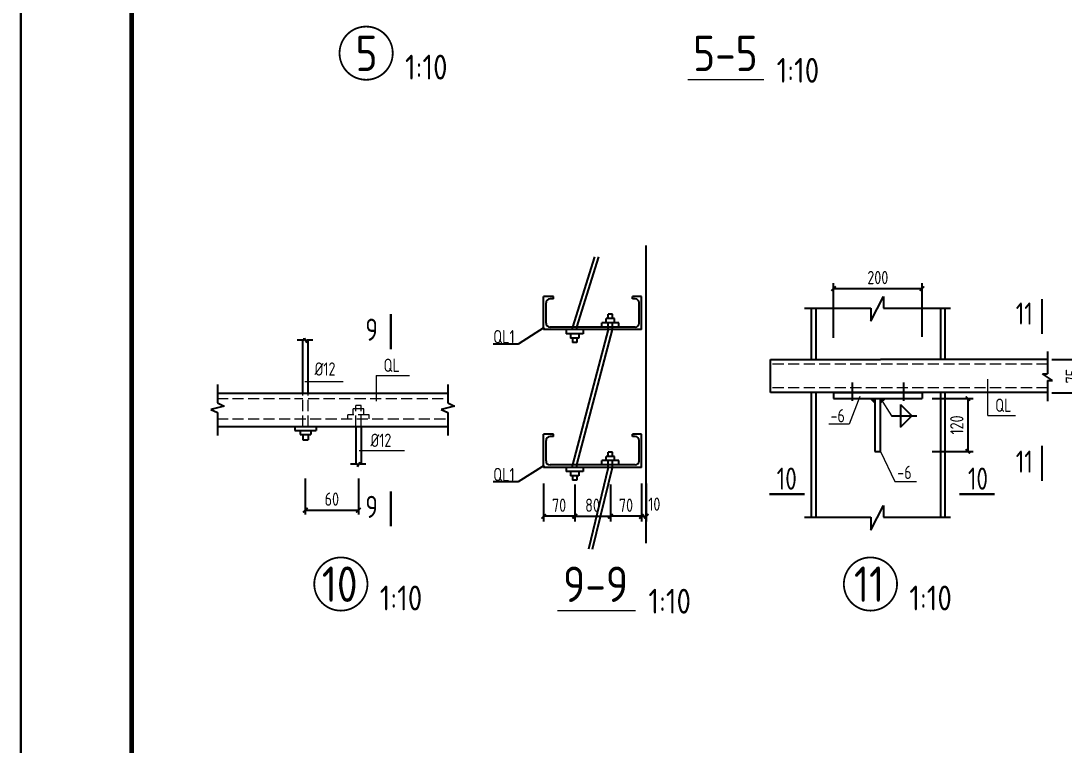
# Model space of a CAD drawing. Header units: millimetres. Extents: x 866561 to 877878, y 40199 to 44891.
# Drawn here: x 875070.3 to 875305.5, y 40414.9 to 40578.3 of the extents above; entities that cross this region are included whole.
import ezdxf

# ---------------------------------------------------------------- set-up
doc = ezdxf.new("R2010")
doc.units = ezdxf.units.MM
doc.header["$LTSCALE"] = 1000
doc.header["$MEASUREMENT"] = 0
doc.linetypes.add('DASH', pattern=[0.35, 0.25, -0.1])
for name, color, linetype, lineweight in [('1', 4, 'Continuous', 70), ('D3', 62, 'Continuous', 9), ('LZ', 64, 'Continuous', 9), ('数字', 3, 'Continuous', 9)]:
    doc.layers.add(name, color=color, linetype=linetype, lineweight=lineweight)
for name, color, linetype in [('D1', 112, 'Continuous'), ('D2', 6, 'Continuous'), ('DIM', 7, 'Continuous'), ('GJ', 6, 'Continuous'), ('PUB_DIM', 3, 'Continuous'), ('THIN', 7, 'Continuous'), ('文字', 7, 'Continuous'), ('桩', 6, 'Continuous')]:
    doc.layers.add(name, color=color, linetype=linetype)
doc.styles.add('GBHZ', font='gbenor.shx', dxfattribs={"width": 0.9, "bigfont": 'gbcbig.shx'})
doc.dimstyles.new('100', dxfattribs={"dimscale": 0, "dimtxt": 3, "dimasz": 0.01, "dimexe": 1, "dimexo": 2, "dimgap": 1, "dimtad": 1, "dimdec": 0, "dimlfac": 100, "dimdsep": 46, "dimtxsty": 'GBHZ', "dimblk": 'JT', "dimcen": -2.5, "dimclrd": 7, "dimclre": 7, "dimclrt": 7, "dimadec": 0, "dimazin": 0, "dimtfac": 1, "dimtdec": 0, "dimtix": 1, "dimtmove": 2, "dimatfit": 3, "dimldrblk": 'JT', "dimfxl": 0, "dimtolj": 1, "dimlwd": -1, "dimlwe": -1, "dimarcsym": 0})
doc.dimstyles.new('Y10', dxfattribs={"dimscale": 0, "dimtxt": 3, "dimasz": 0.01, "dimexe": 1.2, "dimexo": 1, "dimgap": 1, "dimtad": 1, "dimdec": 0, "dimlfac": 10, "dimzin": 0, "dimdsep": 46, "dimtxsty": 'GBHZ', "dimblk1": 'DX', "dimblk2": 'DX', "dimsah": 1, "dimcen": 0.09, "dimdle": 1, "dimadec": 0, "dimazin": 0, "dimtfac": 1, "dimtdec": 0, "dimtix": 1, "dimtmove": 2, "dimatfit": 3, "dimldrblk": 'DX', "dimfxl": 0, "dimtolj": 1, "dimtzin": 0, "dimarcsym": 0})

# ---------------------------------------------------------------- blocks, each defined once
blk = doc.blocks.new('JT')
at = {"color": 3}
blk.add_line((-20, 0), (20, 0), dxfattribs=at)
at = {"color": 3, "const_width": 40}
blk.add_lwpolyline([(-53, -53), (53, 53)], dxfattribs=at)
blk = doc.blocks.new('*D890')
at = {"layer": 'Defpoints', "color": 0, "linetype": 'ByBlock', "transparency": 16777216}
for p in [(875134.4, 40477.05), (875146.4, 40477.05), (875146.4, 40467.87)]:
    blk.add_point(p, dxfattribs=at)
at = {"layer": 'DIM', "color": 7, "linetype": 'ByBlock', "transparency": 16777216}
for p, q in [((875134.4, 40475.05), (875134.4, 40466.87)), ((875146.4, 40475.05), (875146.4, 40466.87)), ((875134.41, 40467.87), (875146.39, 40467.87))]:
    blk.add_line(p, q, dxfattribs=at)
at = {"layer": 'DIM', "color": 7, "linetype": 'ByBlock', "transparency": 16777216, "xscale": 0.01, "yscale": 0.01, "zscale": 0.01, "rotation": 180}
blk.add_blockref('JT', (875134.4, 40467.87), dxfattribs=at)
at = {"layer": 'DIM', "color": 7, "linetype": 'ByBlock', "transparency": 16777216, "xscale": 0.01, "yscale": 0.01, "zscale": 0.01}
blk.add_blockref('JT', (875146.4, 40467.87), dxfattribs=at)
at = {"layer": 'DIM', "color": 7, "linetype": 'ByBlock', "transparency": 16777216, "insert": (875140.4, 40470.37), "char_height": 3, "attachment_point": 5, "style": 'GBHZ'}
blk.add_mtext('\\A1;60', dxfattribs=at)
blk = doc.blocks.new('DX')
at = {"color": 0, "linetype": 'ByBlock', "const_width": 40}
blk.add_lwpolyline([(-54, -51), (46, 49)], dxfattribs=at)
blk = doc.blocks.new('*D899')
at = {"layer": 'Defpoints', "color": 0, "linetype": 'ByBlock', "transparency": 16777216}
for p in [(875273.53, 40517.85), (875253.53, 40505.73), (875273.53, 40505.95)]:
    blk.add_point(p, dxfattribs=at)
at = {"layer": 'DIM', "color": 0, "linetype": 'ByBlock', "lineweight": -2, "transparency": 16777216}
for p, q in [((875253.53, 40506.73), (875253.53, 40519.05)), ((875273.53, 40506.95), (875273.53, 40519.05)), ((875253.54, 40517.85), (875273.52, 40517.85))]:
    blk.add_line(p, q, dxfattribs=at)
at = {"layer": 'DIM', "color": 0, "linetype": 'ByBlock', "lineweight": -2, "transparency": 16777216, "xscale": 0.01, "yscale": 0.01, "zscale": 0.01, "rotation": 180}
blk.add_blockref('DX', (875253.53, 40517.85), dxfattribs=at)
at = {"layer": 'DIM', "color": 0, "linetype": 'ByBlock', "lineweight": -2, "transparency": 16777216, "xscale": 0.01, "yscale": 0.01, "zscale": 0.01}
blk.add_blockref('DX', (875273.53, 40517.85), dxfattribs=at)
at = {"layer": 'DIM', "color": 0, "linetype": 'ByBlock', "transparency": 16777216, "insert": (875263.53, 40520.35), "char_height": 3, "attachment_point": 5, "style": 'GBHZ'}
blk.add_mtext('\\A1;200', dxfattribs=at)
blk = doc.blocks.new('*D900')
at = {"layer": 'Defpoints', "color": 0, "linetype": 'ByBlock', "transparency": 16777216}
for p in [(875274.79, 40493.1), (875274.79, 40481.1), (875283.84, 40481.1)]:
    blk.add_point(p, dxfattribs=at)
at = {"layer": 'DIM', "color": 0, "linetype": 'ByBlock', "lineweight": -2, "transparency": 16777216}
for p, q in [((875275.79, 40493.1), (875285.04, 40493.1)), ((875283.84, 40493.09), (875283.84, 40481.11)), ((875275.79, 40481.1), (875285.04, 40481.1))]:
    blk.add_line(p, q, dxfattribs=at)
at = {"layer": 'DIM', "color": 0, "linetype": 'ByBlock', "lineweight": -2, "transparency": 16777216, "xscale": 0.01, "yscale": 0.01, "zscale": 0.01}
for p, rotation in [((875283.84, 40493.1), 90), ((875283.84, 40481.1), 270)]:
    blk.add_blockref('DX', p, dxfattribs=dict(at, rotation=rotation))
at = {"layer": 'DIM', "color": 0, "linetype": 'ByBlock', "transparency": 16777216, "insert": (875281.34, 40487.1), "char_height": 3, "attachment_point": 5, "rotation": 90, "style": 'GBHZ'}
blk.add_mtext('\\A1;120', dxfattribs=at)
blk = doc.blocks.new('*D901')
at = {"layer": 'Defpoints', "color": 0, "linetype": 'ByBlock', "transparency": 16777216}
for p in [(875301.81, 40501.88), (875301.81, 40494.38), (875309.91, 40494.38)]:
    blk.add_point(p, dxfattribs=at)
at = {"layer": 'DIM', "color": 0, "linetype": 'ByBlock', "lineweight": -2, "transparency": 16777216}
for p, q in [((875302.81, 40501.88), (875311.11, 40501.88)), ((875309.91, 40501.87), (875309.91, 40494.39)), ((875302.81, 40494.38), (875311.11, 40494.38))]:
    blk.add_line(p, q, dxfattribs=at)
at = {"layer": 'DIM', "color": 0, "linetype": 'ByBlock', "lineweight": -2, "transparency": 16777216, "xscale": 0.01, "yscale": 0.01, "zscale": 0.01}
for p, rotation in [((875309.91, 40501.88), 90), ((875309.91, 40494.38), 270)]:
    blk.add_blockref('DX', p, dxfattribs=dict(at, rotation=rotation))
at = {"layer": 'DIM', "color": 0, "linetype": 'ByBlock', "transparency": 16777216, "insert": (875307.41, 40498.13), "char_height": 3, "attachment_point": 5, "rotation": 90, "style": 'GBHZ'}
blk.add_mtext('\\A1;75', dxfattribs=at)
blk = doc.blocks.new('*D951')
at = {"layer": 'Defpoints', "color": 0, "linetype": 'ByBlock', "transparency": 16777216}
for p in [(875203.21, 40474.64), (875210.26, 40474.88), (875203.21, 40466.49)]:
    blk.add_point(p, dxfattribs=at)
at = {"layer": 'DIM', "color": 0, "linetype": 'ByBlock', "lineweight": -2, "transparency": 16777216}
for p, q in [((875203.21, 40473.64), (875203.21, 40465.29)), ((875210.26, 40473.88), (875210.26, 40465.29)), ((875210.25, 40466.49), (875203.22, 40466.49))]:
    blk.add_line(p, q, dxfattribs=at)
at = {"layer": 'DIM', "color": 0, "linetype": 'ByBlock', "lineweight": -2, "transparency": 16777216, "xscale": 0.01, "yscale": 0.01, "zscale": 0.01, "rotation": 180}
blk.add_blockref('DX', (875203.21, 40466.49), dxfattribs=at)
at = {"layer": 'DIM', "color": 0, "linetype": 'ByBlock', "lineweight": -2, "transparency": 16777216, "xscale": 0.01, "yscale": 0.01, "zscale": 0.01}
blk.add_blockref('DX', (875210.26, 40466.49), dxfattribs=at)
at = {"layer": 'DIM', "color": 0, "linetype": 'ByBlock', "transparency": 16777216, "insert": (875206.74, 40468.99), "char_height": 3, "attachment_point": 5, "style": 'GBHZ'}
blk.add_mtext('\\A1;70', dxfattribs=at)
blk = doc.blocks.new('*D952')
at = {"layer": 'Defpoints', "color": 0, "linetype": 'ByBlock', "transparency": 16777216}
for p in [(875188.13, 40474.88), (875195.17, 40474.67), (875188.13, 40466.49)]:
    blk.add_point(p, dxfattribs=at)
at = {"layer": 'DIM', "color": 0, "linetype": 'ByBlock', "lineweight": -2, "transparency": 16777216}
for p, q in [((875188.13, 40473.88), (875188.13, 40465.29)), ((875195.17, 40473.67), (875195.17, 40465.29)), ((875195.16, 40466.49), (875188.14, 40466.49))]:
    blk.add_line(p, q, dxfattribs=at)
at = {"layer": 'DIM', "color": 0, "linetype": 'ByBlock', "lineweight": -2, "transparency": 16777216, "xscale": 0.01, "yscale": 0.01, "zscale": 0.01, "rotation": 180}
blk.add_blockref('DX', (875188.13, 40466.49), dxfattribs=at)
at = {"layer": 'DIM', "color": 0, "linetype": 'ByBlock', "lineweight": -2, "transparency": 16777216, "xscale": 0.01, "yscale": 0.01, "zscale": 0.01}
blk.add_blockref('DX', (875195.17, 40466.49), dxfattribs=at)
at = {"layer": 'DIM', "color": 0, "linetype": 'ByBlock', "transparency": 16777216, "insert": (875191.65, 40468.99), "char_height": 3, "attachment_point": 5, "style": 'GBHZ'}
blk.add_mtext('\\A1;70', dxfattribs=at)
blk = doc.blocks.new('*D953')
at = {"layer": 'Defpoints', "color": 0, "linetype": 'ByBlock', "transparency": 16777216}
for p in [(875210.26, 40474.88), (875211.26, 40474.88), (875211.26, 40466.49)]:
    blk.add_point(p, dxfattribs=at)
at = {"layer": 'DIM', "color": 0, "linetype": 'ByBlock', "lineweight": -2, "transparency": 16777216}
for p, q in [((875210.26, 40473.88), (875210.26, 40465.29)), ((875211.26, 40473.88), (875211.26, 40465.29)), ((875210.25, 40466.49), (875210.24, 40466.49)), ((875210.26, 40466.49), (875211.26, 40466.49)), ((875211.27, 40466.49), (875211.28, 40466.49))]:
    blk.add_line(p, q, dxfattribs=at)
at = {"layer": 'DIM', "color": 0, "linetype": 'ByBlock', "lineweight": -2, "transparency": 16777216, "xscale": 0.01, "yscale": 0.01, "zscale": 0.01}
blk.add_blockref('DX', (875210.26, 40466.49), dxfattribs=at)
at = {"layer": 'DIM', "color": 0, "linetype": 'ByBlock', "lineweight": -2, "transparency": 16777216, "xscale": 0.01, "yscale": 0.01, "zscale": 0.01, "rotation": 180}
blk.add_blockref('DX', (875211.26, 40466.49), dxfattribs=at)
at = {"layer": 'DIM', "color": 0, "linetype": 'ByBlock', "transparency": 16777216, "insert": (875213.12, 40469.23), "char_height": 3, "attachment_point": 5, "style": 'GBHZ'}
blk.add_mtext('\\A1;10', dxfattribs=at)
blk = doc.blocks.new('*D954')
at = {"layer": 'Defpoints', "color": 0, "linetype": 'ByBlock', "transparency": 16777216}
for p in [(875203.21, 40474.64), (875195.17, 40473.44), (875203.21, 40466.49)]:
    blk.add_point(p, dxfattribs=at)
at = {"layer": 'DIM', "color": 0, "linetype": 'ByBlock', "lineweight": -2, "transparency": 16777216}
for p, q in [((875195.17, 40472.44), (875195.17, 40465.29)), ((875203.21, 40473.64), (875203.21, 40465.29)), ((875195.18, 40466.49), (875203.2, 40466.49))]:
    blk.add_line(p, q, dxfattribs=at)
at = {"layer": 'DIM', "color": 0, "linetype": 'ByBlock', "lineweight": -2, "transparency": 16777216, "xscale": 0.01, "yscale": 0.01, "zscale": 0.01, "rotation": 180}
blk.add_blockref('DX', (875195.17, 40466.49), dxfattribs=at)
at = {"layer": 'DIM', "color": 0, "linetype": 'ByBlock', "lineweight": -2, "transparency": 16777216, "xscale": 0.01, "yscale": 0.01, "zscale": 0.01}
blk.add_blockref('DX', (875203.21, 40466.49), dxfattribs=at)
at = {"layer": 'DIM', "color": 0, "linetype": 'ByBlock', "transparency": 16777216, "insert": (875199.19, 40468.99), "char_height": 3, "attachment_point": 5, "style": 'GBHZ'}
blk.add_mtext('\\A1;80', dxfattribs=at)

msp = doc.modelspace()

# ---------------------------------------------------------------- linework, layer by layer
for p, q in [((875070.262, 40208.139), (875070.262, 40802.139)), ((875070.262, 40802.139), (875070.262, 40208.139))]:
    msp.add_line(p, q)
at = {"color": 251}
for p, q in [((875211.262, 40460.446), (875211.262, 40527.56)), ((875188.317, 40509.075, 1.667), (875182.44, 40505.321, -1.667)), ((875182.44, 40505.321, -1.667), (875176.753, 40505.321, -1.667)), ((875188.317, 40477.986, 1.667), (875182.44, 40474.232, -1.667)), ((875182.44, 40474.232, -1.667), (875176.753, 40474.232, -1.667))]:
    msp.add_line(p, q, dxfattribs=at)
at = {"color": 0, "const_width": 1}
msp.add_lwpolyline([(875901.262, 40218.139), (875095.262, 40218.139), (875095.262, 40792.139), (875901.262, 40792.139)], close=True, dxfattribs=at)
at = {"linetype": 'ByBlock', "ltscale": 0.5, "const_width": 0.4}
for points in [[(875142.13, 40570.97, 1), (875154.13, 40570.97, 1)], [(875136.43, 40451.208, 1), (875148.43, 40451.208, 1)], [(875255.869, 40451.208, 1), (875267.869, 40451.208, 1)]]:
    msp.add_lwpolyline(points, format="xyb", close=True, dxfattribs=at)
at = {"layer": '1', "color": 2, "const_width": 0.48}
for points in [[(875300.577, 40515.51), (875300.577, 40507.588)], [(875153.704, 40504.193), (875153.704, 40512.116)], [(875300.577, 40482.388), (875300.577, 40474.466)], [(875153.704, 40464.224), (875153.704, 40472.146)], [(875239.077, 40471.486), (875246.999, 40471.486)], [(875281.942, 40471.486), (875289.864, 40471.486)]]:
    msp.add_lwpolyline(points, dxfattribs=at)
at = {"layer": 'D1', "color": 251}
for p, q in [((875261.925, 40510.543), (875264.801, 40516.093)), ((875264.801, 40516.093), (875264.801, 40513.476)), ((875246.999, 40513.476), (875261.925, 40513.476)), ((875261.925, 40513.476), (875261.925, 40510.543)), ((875264.801, 40513.476), (875279.908, 40513.476)), ((875134.159, 40506.189), (875132.597, 40506.189)), ((875134.159, 40506.189), (875134.159, 40506.669)), ((875134.159, 40506.669), (875134.76, 40505.708)), ((875136.082, 40506.189), (875134.76, 40506.189)), ((875134.76, 40505.708), (875134.76, 40506.189)), ((875301.811, 40503.703), (875301.811, 40498.638)), ((875302.935, 40497.157), (875300.687, 40498.638)), ((875300.687, 40498.638), (875301.811, 40498.638)), ((875301.811, 40497.157), (875301.811, 40492.457)), ((875301.811, 40497.157), (875302.935, 40497.157)), ((875268.653, 40491.708), (875268.653, 40486.569)), ((875268.653, 40491.708), (875271.222, 40489.139)), ((875266.623, 40489.139), (875272.304, 40489.139)), ((875268.653, 40486.569), (875271.222, 40489.139)), ((875146.16, 40477.747), (875146.761, 40478.709)), ((875146.761, 40478.709), (875146.761, 40478.228)), ((875146.16, 40478.228), (875144.598, 40478.228)), ((875146.16, 40478.228), (875146.16, 40477.747)), ((875148.084, 40478.228), (875146.761, 40478.228)), ((875261.925, 40463.357), (875264.801, 40468.907)), ((875264.801, 40468.907), (875264.801, 40466.289)), ((875246.999, 40466.289), (875261.925, 40466.289)), ((875261.925, 40466.289), (875261.925, 40463.357)), ((875264.801, 40466.289), (875279.908, 40466.289))]:
    msp.add_line(p, q, dxfattribs=at)
at = {"layer": 'D2'}
for p, q in [((875199.623, 40525.03), (875194.693, 40509.173)), ((875195.655, 40509.173), (875200.585, 40525.03)), ((875190.389, 40516.108), (875188.128, 40516.108)), ((875188.128, 40508.61), (875188.128, 40516.108)), ((875188.698, 40510.075), (875188.698, 40514.643)), ((875190.389, 40515.545), (875189.6, 40515.545)), ((875190.389, 40515.545), (875190.389, 40516.108)), ((875210.262, 40516.108), (875208.208, 40516.108)), ((875208.208, 40515.545), (875208.208, 40516.108)), ((875208.797, 40515.545), (875208.208, 40515.545)), ((875209.698, 40510.075), (875209.698, 40514.643)), ((875210.262, 40508.61), (875210.262, 40516.108)), ((875203.695, 40512.057), (875202.733, 40512.056)), ((875202.733, 40511.095), (875202.733, 40512.056)), ((875203.695, 40511.095), (875203.695, 40512.057)), ((875248.529, 40513.476), (875248.529, 40501.883)), ((875249.529, 40513.476), (875249.529, 40501.883)), ((875277.636, 40513.476), (875277.636, 40501.883)), ((875278.636, 40513.476), (875278.636, 40501.883)), ((875205.138, 40510.134), (875201.291, 40510.133)), ((875201.291, 40509.171), (875201.291, 40510.133)), ((875202.253, 40510.133), (875202.252, 40511.095)), ((875204.176, 40511.095), (875202.252, 40511.095)), ((875202.742, 40508.61), (875202.743, 40510.133)), ((875203.704, 40508.61), (875203.705, 40510.144)), ((875204.176, 40510.134), (875204.176, 40511.095)), ((875205.138, 40509.172), (875205.138, 40510.134)), ((875210.262, 40508.61), (875188.128, 40508.61)), ((875208.797, 40509.173), (875189.6, 40509.173)), ((875193.251, 40508.612), (875193.25, 40507.65)), ((875197.097, 40507.649), (875193.25, 40507.65)), ((875194.212, 40507.65), (875194.212, 40506.688)), ((875194.693, 40508.611), (875194.693, 40509.173)), ((875202.742, 40508.61), (875194.693, 40478.084)), ((875195.655, 40508.611), (875195.655, 40509.173)), ((875195.655, 40478.084), (875203.704, 40508.61)), ((875196.135, 40507.649), (875196.135, 40506.688)), ((875197.097, 40508.611), (875197.097, 40507.649)), ((875133.835, 40494.246), (875133.835, 40506.189)), ((875135.037, 40494.246), (875135.037, 40506.189)), ((875196.135, 40506.688), (875194.212, 40506.688)), ((875194.693, 40506.688), (875194.692, 40505.727)), ((875195.654, 40505.726), (875194.692, 40505.727)), ((875195.654, 40506.688), (875195.654, 40505.726)), ((875239.326, 40501.883), (875264.171, 40501.883)), ((875301.811, 40501.883), (875264.171, 40501.883)), ((875114.495, 40494.246), (875133.835, 40494.246)), ((875114.495, 40494.246), (875133.835, 40494.246)), ((875133.835, 40494.246), (875166.541, 40494.246)), ((875135.037, 40494.246), (875166.541, 40494.246)), ((875301.811, 40494.384), (875239.326, 40494.384)), ((875248.529, 40494.384), (875248.529, 40466.289)), ((875249.529, 40494.384), (875249.529, 40466.289)), ((875253.529, 40494.384), (875253.529, 40493.1)), ((875253.529, 40494.384), (875273.529, 40494.384)), ((875253.529, 40493.1), (875273.529, 40493.1)), ((875262.887, 40493.1), (875262.887, 40481.097)), ((875264.171, 40481.097), (875264.171, 40493.1)), ((875273.529, 40494.384), (875273.529, 40493.1)), ((875277.636, 40494.384), (875277.636, 40466.289)), ((875278.636, 40494.384), (875278.636, 40466.289)), ((875114.495, 40486.744), (875166.541, 40486.744)), ((875132.032, 40486.744), (875132.032, 40485.842)), ((875132.032, 40485.842), (875136.84, 40485.842)), ((875133.234, 40485.842), (875133.234, 40484.94)), ((875135.638, 40485.842), (875135.638, 40484.94)), ((875136.84, 40486.744), (875136.84, 40485.842)), ((875145.836, 40486.744), (875145.836, 40478.228)), ((875147.038, 40486.744), (875147.038, 40478.228)), ((875133.234, 40484.94), (875135.638, 40484.94)), ((875133.835, 40484.94), (875133.835, 40483.738)), ((875133.835, 40483.738), (875135.037, 40483.738)), ((875135.037, 40484.94), (875135.037, 40483.738)), ((875190.389, 40485.019), (875188.128, 40485.019)), ((875188.128, 40477.521), (875188.128, 40485.019)), ((875188.698, 40478.986), (875188.698, 40483.554)), ((875190.389, 40484.456), (875189.6, 40484.456)), ((875190.389, 40484.456), (875190.389, 40485.019)), ((875210.262, 40485.019), (875208.208, 40485.019)), ((875208.208, 40484.456), (875208.208, 40485.019)), ((875208.797, 40484.456), (875208.208, 40484.456)), ((875209.698, 40478.986), (875209.698, 40483.554)), ((875210.262, 40477.521), (875210.262, 40485.019)), ((875262.887, 40481.097), (875264.171, 40481.097)), ((875205.138, 40479.045), (875201.291, 40479.044)), ((875201.291, 40478.082), (875201.291, 40479.044)), ((875202.253, 40479.044), (875202.252, 40480.006)), ((875204.176, 40480.006), (875202.252, 40480.006)), ((875203.695, 40480.968), (875202.733, 40480.967)), ((875202.733, 40480.006), (875202.733, 40480.967)), ((875202.742, 40477.521), (875202.743, 40479.044)), ((875203.695, 40480.006), (875203.695, 40480.968)), ((875203.704, 40477.521), (875203.705, 40479.055)), ((875204.176, 40479.045), (875204.176, 40480.006)), ((875205.138, 40478.083), (875205.138, 40479.045)), ((875210.262, 40477.521), (875188.128, 40477.521)), ((875208.797, 40478.084), (875189.6, 40478.084)), ((875193.251, 40477.523), (875193.25, 40476.561)), ((875197.097, 40476.56), (875193.25, 40476.561)), ((875194.212, 40476.561), (875194.212, 40475.599)), ((875194.693, 40477.523), (875194.693, 40478.084)), ((875195.655, 40477.522), (875195.655, 40478.084)), ((875196.135, 40476.56), (875196.135, 40475.599)), ((875197.097, 40477.522), (875197.097, 40476.56)), ((875202.742, 40477.521), (875198.245, 40459.075)), ((875199.207, 40459.075), (875203.704, 40477.521)), ((875196.135, 40475.599), (875194.212, 40475.599)), ((875194.693, 40475.599), (875194.692, 40474.638)), ((875195.654, 40474.637), (875194.692, 40474.638)), ((875195.654, 40475.599), (875195.654, 40474.637))]:
    msp.add_line(p, q, dxfattribs=at)
at = {"layer": 'D2', "linetype": 'Continuous'}
for p, q in [((875257.748, 40496.704), (875257.748, 40492.565)), ((875269.31, 40496.704), (875269.31, 40492.565))]:
    msp.add_line(p, q, dxfattribs=at)
at = {"layer": 'D2'}
for centre, start, end in [((875189.6, 40514.643), 90, 180), ((875208.797, 40514.643), 0, 90), ((875189.6, 40510.075), 180, 270), ((875208.797, 40510.075), 270, 0), ((875189.6, 40483.554), 90, 180), ((875208.797, 40483.554), 0, 90), ((875189.6, 40478.986), 180, 270), ((875208.797, 40478.986), 270, 0)]:
    msp.add_arc(centre, 0.902, start, end, dxfattribs=at)
at = {"layer": 'D3', "color": 251}
for p, q in [((875150.422, 40498.276), (875150.422, 40492.46)), ((875150.422, 40498.276), (875157.884, 40498.276)), ((875134.339, 40496.914), (875142.938, 40496.914)), ((875288.366, 40489.263), (875288.366, 40497.454)), ((875259.485, 40493.528), (875257.031, 40487.303)), ((875264.171, 40493.1), (875266.623, 40489.139)), ((875288.366, 40489.263), (875294.551, 40489.263)), ((875257.031, 40487.303), (875252.504, 40487.303)), ((875146.58, 40481.315), (875156.761, 40481.315)), ((875264.171, 40481.097), (875267.338, 40474.338)), ((875267.338, 40474.338), (875272.265, 40474.338))]:
    msp.add_line(p, q, dxfattribs=at)
at = {"layer": 'D3'}
for p, q in [((875261.816, 40493.1), (875262.887, 40492.029)), ((875265.242, 40493.1), (875264.171, 40492.029))]:
    msp.add_line(p, q, dxfattribs=at)
for points in [[(875261.816, 40493.1), (875262.887, 40493.1), (875262.887, 40492.029), (875262.887, 40493.1)], [(875265.242, 40493.1), (875264.171, 40493.1), (875264.171, 40492.029), (875264.171, 40493.1)]]:
    msp.add_solid(points, dxfattribs=at)
at = {"layer": 'GJ', "linetype": 'Continuous'}
msp.add_line((875239.326, 40494.384), (875239.326, 40501.883), dxfattribs=at)
at = {"layer": 'LZ', "color": 251, "linetype": 'DASH', "ltscale": 0.01}
for p, q in [((875301.811, 40500.812), (875239.326, 40500.812)), ((875301.811, 40495.455), (875239.326, 40495.455)), ((875114.495, 40493.044), (875133.835, 40493.044)), ((875133.835, 40486.744), (875133.835, 40494.246)), ((875135.037, 40486.744), (875135.037, 40494.246)), ((875135.037, 40493.044), (875166.541, 40493.044)), ((875145.235, 40489.348), (875145.235, 40490.75)), ((875147.639, 40490.75), (875145.235, 40490.75)), ((875145.836, 40486.744), (875145.836, 40491.452)), ((875147.038, 40491.452), (875145.836, 40491.452)), ((875147.038, 40486.744), (875147.038, 40491.452)), ((875147.639, 40489.348), (875147.639, 40490.75)), ((875114.495, 40488.446), (875166.541, 40488.446)), ((875148.841, 40489.348), (875144.033, 40489.348)), ((875144.033, 40488.446), (875144.033, 40489.348)), ((875148.841, 40488.446), (875148.841, 40489.348))]:
    msp.add_line(p, q, dxfattribs=at)
at = {"layer": 'THIN'}
for p, q in [((875114.588, 40496.246), (875114.588, 40492.12)), ((875166.541, 40496.246), (875166.541, 40492.12)), ((875116.088, 40491.37), (875113.088, 40490.62)), ((875113.088, 40490.62), (875114.588, 40489.87)), ((875114.588, 40492.12), (875116.088, 40491.37)), ((875168.041, 40491.37), (875165.041, 40490.62)), ((875165.041, 40490.62), (875166.541, 40489.87)), ((875166.541, 40492.12), (875168.041, 40491.37)), ((875114.588, 40489.87), (875114.588, 40484.744)), ((875166.541, 40489.87), (875166.541, 40484.744))]:
    msp.add_line(p, q, dxfattribs=at)
at = {"layer": '文字', "color": 6, "const_width": 0.32}
for points in [[(875220.62, 40564.97), (875237.834, 40564.97)], [(875191.287, 40445.208), (875208.921, 40445.208)]]:
    msp.add_lwpolyline(points, dxfattribs=at)
at = {"layer": '桩'}
for p, q in [((875197.097, 40508.611), (875193.251, 40508.612)), ((875197.097, 40477.522), (875193.251, 40477.523))]:
    msp.add_line(p, q, dxfattribs=at)

# ---------------------------------------------------------------- texts
at = {"layer": 'PUB_DIM', "style": 'GBHZ', "width": 0.9}
for s, p in [('11', (875294.644, 40509.733)), ('9', (875147.954, 40506.093)), ('11', (875294.644, 40476.322)), ('10', (875240.724, 40472.487)), ('10', (875283.842, 40472.487)), ('9', (875147.954, 40466.123))]:
    msp.add_text(s, height=5, dxfattribs=at).set_placement(p)
at = {"layer": '数字', "style": 'GBHZ', "width": 0.9}
for s, p in [('QL1', (875176.802, 40505.514, -1.667)), ('%%C12', (875136.502, 40498.216)), ('QL', (875152.061, 40499.065)), ('QL', (875290.004, 40490.052)), ('-6', (875252.869, 40487.69)), ('%%C12', (875149.105, 40482.136)), ('QL1', (875176.802, 40474.425, -1.667)), ('-6', (875267.92, 40474.903))]:
    msp.add_text(s, height=3, dxfattribs=at).set_placement(p)
at = {"layer": '文字', "color": 6, "style": 'GBHZ'}
for s, height, p in [('5', 8, (875145.735, 40566.937)), ('5-5', 8, (875221.871, 40566.921)), ('1:10', 5.6, (875156.896, 40565.018, -0.009)), ('1:10', 5.6, (875240.714, 40564.3)), ('10', 8, (875138.132, 40447.175)), ('11', 8, (875258.143, 40447.175)), ('9-9', 8, (875192.538, 40447.159)), ('1:10', 5.6, (875151.197, 40445.256, -0.009)), ('1:10', 5.6, (875270.636, 40445.256, -0.009)), ('1:10', 5.6, (875211.801, 40444.538))]:
    msp.add_text(s, height=height, dxfattribs=at).set_placement(p)

# ---------------------------------------------------------------- dimensions: what is measured, and where the dimension line sits
at = {"layer": 'DIM', "linetype": 'ByBlock'}
dim = msp.add_linear_dim(base=(875273.529, 40517.845), p1=(875253.529, 40505.735), p2=(875273.529, 40505.949), dimstyle='Y10', override={"dimscale": 1}, dxfattribs=at)
dim.commit()
dim.dimension.update_dxf_attribs({"geometry": '*D899', "text_midpoint": (875263.529, 40520.345)})
for base, p1, p2, picture, middle in [((875309.911, 40494.384), (875301.811, 40501.883), (875301.811, 40494.384), '*D901', (875307.411, 40498.134)), ((875283.839, 40481.097), (875274.792, 40493.1), (875274.792, 40481.097), '*D900', (875281.339, 40487.098))]:
    dim = msp.add_linear_dim(base=base, p1=p1, p2=p2, angle=270, dimstyle='Y10', override={"dimscale": 1}, dxfattribs=at)
    dim.commit()
    dim.dimension.update_dxf_attribs({"geometry": picture, "text_midpoint": middle})
at = {"layer": 'DIM', "color": 4, "linetype": 'ByBlock'}
dim = msp.add_linear_dim(base=(875146.401, 40467.873), p1=(875134.4, 40477.045), p2=(875146.401, 40477.045), dimstyle='100', override={"dimscale": 1, "dimlfac": 5}, dxfattribs=at)
dim.commit()
dim.dimension.update_dxf_attribs({"geometry": '*D890', "text_midpoint": (875140.4, 40470.373)})
at = {"layer": 'DIM', "color": 0, "linetype": 'ByBlock'}
for base, p1, p2, picture, middle in [((875188.128, 40466.49), (875195.173, 40474.671), (875188.128, 40474.879), '*D952', (875191.651, 40468.99)), ((875203.214, 40466.49), (875210.262, 40474.879), (875203.214, 40474.638), '*D951', (875206.738, 40468.99))]:
    dim = msp.add_linear_dim(base=base, p1=p1, p2=p2, angle=180, dimstyle='Y10', override={"dimscale": 1}, dxfattribs=at)
    dim.commit()
    dim.dimension.update_dxf_attribs({"geometry": picture, "text_midpoint": middle})
dim = msp.add_linear_dim(base=(875203.214, 40466.49), p1=(875195.173, 40473.437), p2=(875203.214, 40474.638), dimstyle='Y10', override={"dimscale": 1}, dxfattribs=at)
dim.commit()
dim.dimension.update_dxf_attribs({"geometry": '*D954', "text_midpoint": (875199.193, 40468.99)})
dim = msp.add_linear_dim(base=(875211.262, 40466.49), p1=(875210.262, 40474.879), p2=(875211.262, 40474.879), dimstyle='Y10', override={"dimscale": 1}, dxfattribs=at)
dim.commit()
dim.dimension.update_dxf_attribs({"geometry": '*D953', "text_midpoint": (875213.117, 40469.235), "dimtype": 160})

doc.saveas('drawing.dxf')
